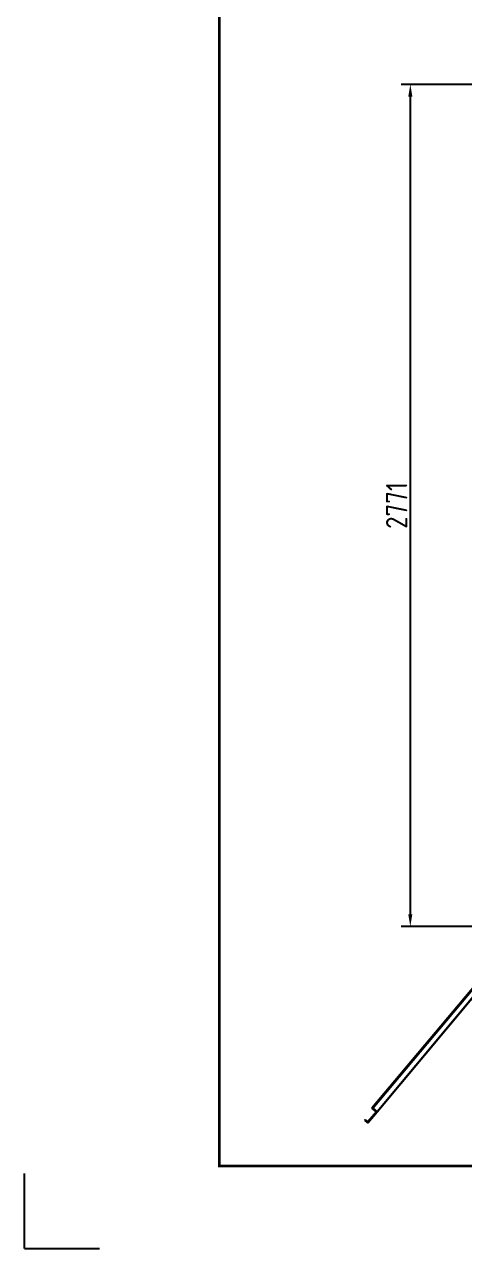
# Model space of a CAD drawing. Header units: millimetres. Extents: x 51831 to 122350, y -311274 to -161296.
# Drawn here: x 51831 to 53279, y -168622 to -164594 of the extents above; entities that cross this region are included whole.
import ezdxf

# ---------------------------------------------------------------- set-up
doc = ezdxf.new("R2010")
doc.units = ezdxf.units.MM
doc.header["$LTSCALE"] = 13
for name, color, linetype in [('1', 4, 'Continuous'), ('PDF_几何图形', 7, 'Continuous'), ('粗实线', 4, 'Continuous')]:
    doc.layers.add(name, color=color, linetype=linetype)
doc.layers.add('paper', color=254, linetype='Continuous', plot=False)
doc.layers.add('标注、文本', color=3, linetype='Continuous', lineweight=25)
doc.styles.get("Standard").update_dxf_attribs({"font": 'gbenor.shx', "bigfont": 'gbcbig.shx'})
doc.dimstyles.new('1-15', dxfattribs={"dimscale": 20, "dimtxt": 3.5, "dimasz": 2, "dimexe": 1.5, "dimexo": 0.5, "dimgap": 0.5, "dimtad": 1, "dimtoh": 1, "dimdec": 1, "dimdsep": 46, "dimtxsty": 'Standard', "dimcen": 2.5, "dimclrd": 3, "dimclre": 3, "dimclrt": 3, "dimadec": 0, "dimazin": 2, "dimtfac": 1, "dimtdec": 1, "dimtmove": 0, "dimatfit": 2, "dimfxl": 1, "dimarcsym": 0})

# ---------------------------------------------------------------- blocks, each defined once
blk = doc.blocks.new('*D1098')
at = {"layer": 'Defpoints', "color": 0, "transparency": 16777216}
for p in [(53710.5, -164790.9), (53101, -167561.9), (53710.5, -167561.9)]:
    blk.add_point(p, dxfattribs=at)
at = {"layer": '标注、文本', "color": 3, "lineweight": -2, "transparency": 16777216}
for p, q in [((53700.5, -164790.9), (53071, -164790.9)), ((53101, -164830.9), (53101, -167521.9)), ((53700.5, -167561.9), (53071, -167561.9))]:
    blk.add_line(p, q, dxfattribs=at)
at = {"layer": '标注、文本', "color": 3, "transparency": 16777216}
for points in [[(53094.3, -164830.9), (53107.7, -164830.9), (53101, -164790.9)], [(53094.3, -167521.9), (53107.7, -167521.9), (53101, -167561.9)]]:
    blk.add_solid(points, dxfattribs=at)
at = {"layer": '标注、文本', "color": 3, "transparency": 16777216, "insert": (53056, -166176.4), "char_height": 70, "attachment_point": 5, "rotation": 90}
blk.add_mtext('2771', dxfattribs=at)

msp = doc.modelspace()

# ---------------------------------------------------------------- linework, layer by layer
at = {"layer": '1', "const_width": 8.634}
msp.add_lwpolyline([(52472.729, -168350.488), (61945.049, -168350.488), (61945.049, -161542.258), (52472.729, -161542.258), (52472.729, -168350.488)], dxfattribs=at)
at = {"layer": 'paper'}
for q in [(51831.374, -168375.156), (52078.049, -168621.831)]:
    msp.add_line((51831.374, -168621.831), q, dxfattribs=at)
at = {"layer": 'PDF_几何图形'}
for p, q in [((53501.596, -167532.585), (52974.754, -168160.202)), ((53501.596, -167535.893), (52978.062, -168160.202)), ((53515.244, -167544.164), (52992.124, -168172.196)), ((52992.124, -168172.196), (52961.52, -168208.589)), ((52978.062, -168160.202), (52992.124, -168172.196)), ((52952.835, -168197.837), (52951.181, -168199.904)), ((52951.181, -168199.904), (52961.52, -168208.589)), ((52952.835, -168197.837), (52961.52, -168205.281))]:
    msp.add_line(p, q, dxfattribs=at)
msp.add_lwpolyline([(52974.754, -168160.202), (52989.229, -168172.196), (52961.52, -168205.281)], dxfattribs=at)
at = {"layer": '粗实线', "lineweight": 30}
for p, q in [((53501.596, -167532.585), (52974.754, -168160.202)), ((53501.596, -167535.893), (52978.062, -168160.202)), ((53515.244, -167544.164), (52992.124, -168172.196)), ((52992.124, -168172.196), (52961.52, -168208.589)), ((52978.062, -168160.202), (52992.124, -168172.196)), ((52952.835, -168197.837), (52951.181, -168199.904)), ((52951.181, -168199.904), (52961.52, -168208.589)), ((52952.835, -168197.837), (52961.52, -168205.281))]:
    msp.add_line(p, q, dxfattribs=at)
msp.add_lwpolyline([(52974.754, -168160.202), (52989.229, -168172.196), (52961.52, -168205.281)], dxfattribs=at)

# ---------------------------------------------------------------- dimensions: what is measured, and where the dimension line sits
at = {"layer": '标注、文本'}
dim = msp.add_linear_dim(base=(53100.984, -167561.865), p1=(53710.48, -164790.884), p2=(53710.48, -167561.865), angle=90, dimstyle='1-15', dxfattribs=at)
dim.commit()
dim.dimension.update_dxf_attribs({"geometry": '*D1098', "text_midpoint": (53055.984, -166176.375)})

doc.saveas('drawing.dxf')
